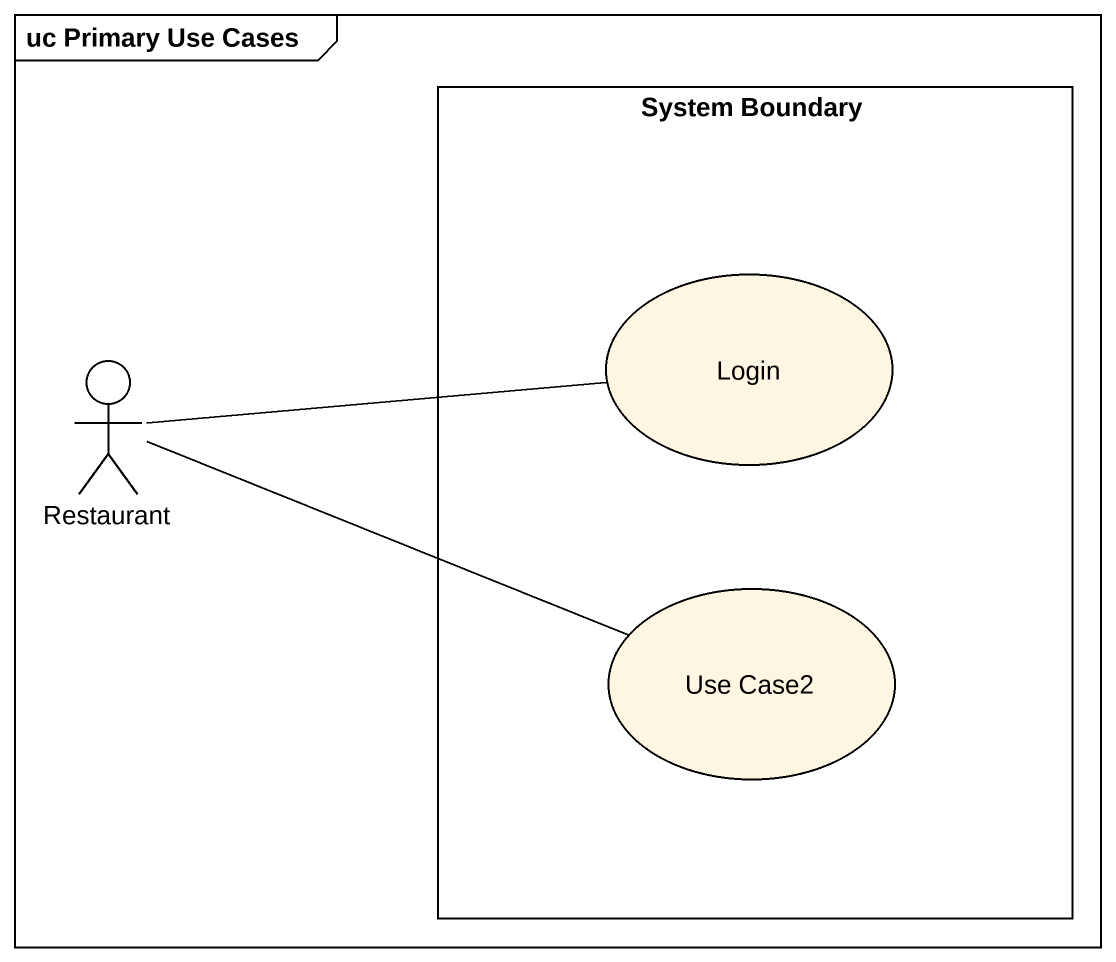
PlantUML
@startuml
mainframe uc Primary Use Cases
rectangle "System Boundary" as System_Boundary {
  usecase Login
  usecase "Use Case2" as Use_Case2
}
actor Restaurant
Restaurant -right- Login
Restaurant -right- Use_Case2
@enduml
